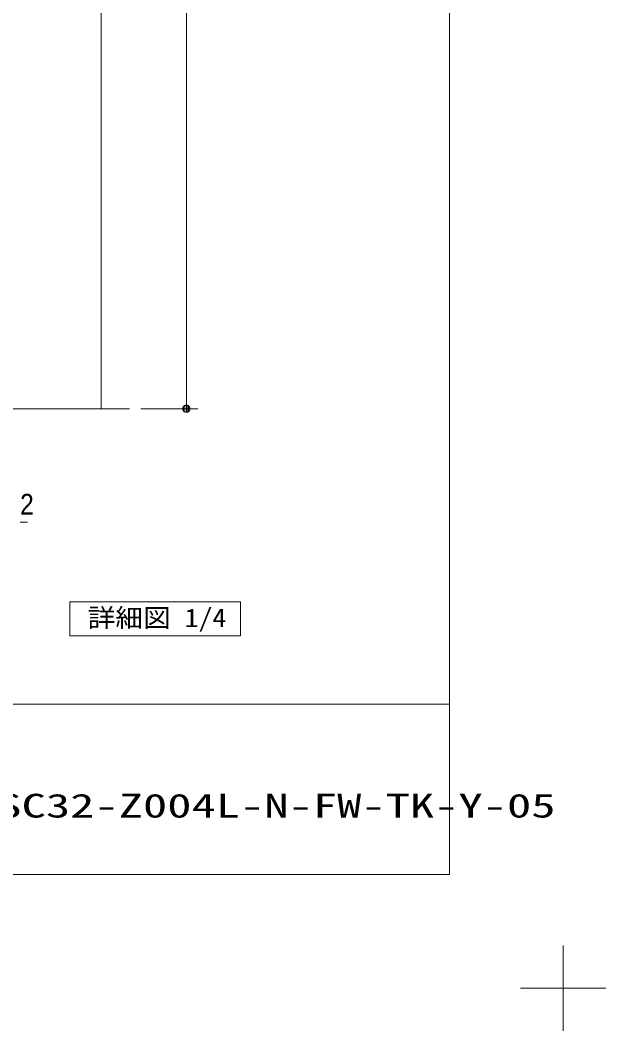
# Model space of a CAD drawing. Units: millimetres, scale not verified. Extents: x -6062 to 6062, y -3045 to 3045.
# Drawn here: x 1457 to 2488, y -3045 to -1266 of the extents above; entities that cross this region are included whole.
import ezdxf
from ezdxf.enums import TextEntityAlignment as Align

# ---------------------------------------------------------------- set-up
doc = ezdxf.new("R2010")
doc.units = ezdxf.units.MM
doc.header["$LTSCALE"] = 20
for name, color, linetype, lineweight in [('0-0_2寸法-1', 7, 'Continuous', 9), ('0-1_0', 7, 'Continuous', 9), ('0-2_2寸法-2', 7, 'Continuous', 9), ('0-3_2寸法-3', 7, 'Continuous', 9), ('0-4_3一般', 7, 'Continuous', 9), ('0-5_1図面枠', 7, 'Continuous', 9)]:
    doc.layers.add(name, color=color, linetype=linetype, lineweight=lineweight)
doc.styles.add('ＭＳ ゴシック', font='')
doc.styles.add('ＭＳ Ｐゴシック', font='')
doc.styles.get('ＭＳ ゴシック').set_extended_font_data('MS Gothic')
doc.styles.get('ＭＳ Ｐゴシック').set_extended_font_data('MS PGothic')

# ---------------------------------------------------------------- blocks, each defined once
blk = doc.blocks.new('グループ-42')
at = {"layer": '0-4_3一般'}
blk.add_line((48343.7, -39000), (68743.7, -39000), dxfattribs=at)
blk = doc.blocks.new('グループ-108')
at = {"layer": '0-4_3一般'}
blk.add_line((67743.7, 20804.9), (67743.7, -39000), dxfattribs=at)
blk.add_blockref('グループ-42', (0, 0), dxfattribs=at)
blk = doc.blocks.new('グループ-109')
at = {"layer": '0-3_2寸法-3'}
blk.add_lwpolyline([(66643.7, -45800), (72643.7, -45800), (72643.7, -47000), (66643.7, -47000)], close=True, dxfattribs=at)
at = {"layer": '0-3_2寸法-3', "style": 'ＭＳ ゴシック', "width": 1.1}
blk.add_text('詳細図 1/4', height=650.9, dxfattribs=at).set_placement((67267, -46884.4), align=Align.BOTTOM_LEFT)
blk = doc.blocks.new('_Dot')
at = {"layer": '0-1_0'}
for p, q in [((-10, 0), (-20, 0)), ((9.78, 2), (-9.78, 2)), ((7.99, 6), (-7.99, 6)), ((9.16, -3.98), (-9.16, -3.98)), ((6, -7.98), (-6, -7.98))]:
    blk.add_line(p, q, dxfattribs=at)
for points in [[(10, 0), (9.92, 1.25), (9.69, 2.49), (9.3, 3.68), (8.76, 4.82), (8.09, 5.88), (7.29, 6.85), (6.37, 7.71), (5.36, 8.44), (4.26, 9.05), (3.09, 9.51), (1.87, 9.82), (0.63, 9.98), (-0.63, 9.98), (-1.87, 9.82), (-3.09, 9.51), (-4.26, 9.05), (-5.36, 8.44), (-6.37, 7.71), (-7.29, 6.85), (-8.09, 5.88), (-8.76, 4.82), (-9.3, 3.68), (-9.69, 2.49), (-9.92, 1.25), (-10, 0), (0, 0)], [(-10, 0), (-9.92, -1.25), (-9.69, -2.49), (-9.3, -3.68), (-8.76, -4.82), (-8.09, -5.88), (-7.29, -6.85), (-6.37, -7.71), (-5.36, -8.44), (-4.26, -9.05), (-3.09, -9.51), (-1.87, -9.82), (-0.63, -9.98), (0.63, -9.98), (1.87, -9.82), (3.09, -9.51), (4.26, -9.05), (5.36, -8.44), (6.37, -7.71), (7.29, -6.85), (8.09, -5.88), (8.76, -4.82), (9.3, -3.68), (9.69, -2.49), (9.92, -1.25), (10, 0), (0, 0)]]:
    blk.add_lwpolyline(points, close=True, dxfattribs=at)
blk = doc.blocks.new('グループ-137')
at = {"layer": '0-5_1図面枠'}
for p, q in [((84000, -57900), (84000, -60900)), ((85500, -59400), (82500, -59400))]:
    blk.add_line(p, q, dxfattribs=at)
blk = doc.blocks.new('グループ-139')
at = {"layer": '0-5_1図面枠'}
blk.add_line((-80000, -49400), (80000, -49400), dxfattribs=at)
blk.add_lwpolyline([(-80000, 55400), (80000, 55400), (80000, -55400), (-80000, -55400)], close=True, dxfattribs=at)
blk = doc.blocks.new('図面枠')
at = {"layer": '0-5_1図面枠'}
for name in ['グループ-137', 'グループ-139']:
    blk.add_blockref(name, (0, 0), dxfattribs=at)

msp = doc.modelspace()

# ---------------------------------------------------------------- linework, layer by layer
at = {"layer": '0-0_2寸法-1'}
for p, q in [((1749.68, 1027.53), (1749.68, -1937.29)), ((1669.68, -1950), (1769.68, -1950))]:
    msp.add_line(p, q, dxfattribs=at)
at = {"layer": '0-2_2寸法-2'}
msp.add_line((1457.4, -2150), (1470.11, -2150), dxfattribs=at)

# ---------------------------------------------------------------- block references
at = {"layer": '0-0_2寸法-1', "xscale": 0.6356201, "yscale": 0.6356201, "rotation": 270}
msp.add_blockref('_Dot', (1749.68, -1950), dxfattribs=at)
at = {"layer": '0-3_2寸法-3', "xscale": 0.05, "yscale": 0.05}
msp.add_blockref('グループ-109', (-1787.5, 0), dxfattribs=at)
at = {"layer": '0-4_3一般', "xscale": 0.05, "yscale": 0.05}
msp.add_blockref('グループ-108', (-1787.5, 0), dxfattribs=at)
at = {"layer": '0-5_1図面枠', "xscale": 0.05, "yscale": 0.05}
msp.add_blockref('図面枠', (-1787.5, 0), dxfattribs=at)

# ---------------------------------------------------------------- texts
at = {"layer": '0-2_2寸法-2', "style": 'ＭＳ Ｐゴシック', "width": 0.9}
msp.add_text('2', height=36.66, dxfattribs=at).set_placement((1457.2, -2147.52), align=Align.BOTTOM_LEFT)
at = {"layer": '0-5_1図面枠', "style": 'ＭＳ ゴシック', "width": 1.5}
msp.add_text('AXSC32-Z004L-N-FW-TK-Y-05', height=41.84, dxfattribs=at).set_placement((1331.76, -2682.24), align=Align.BOTTOM_LEFT)

doc.saveas('drawing.dxf')
